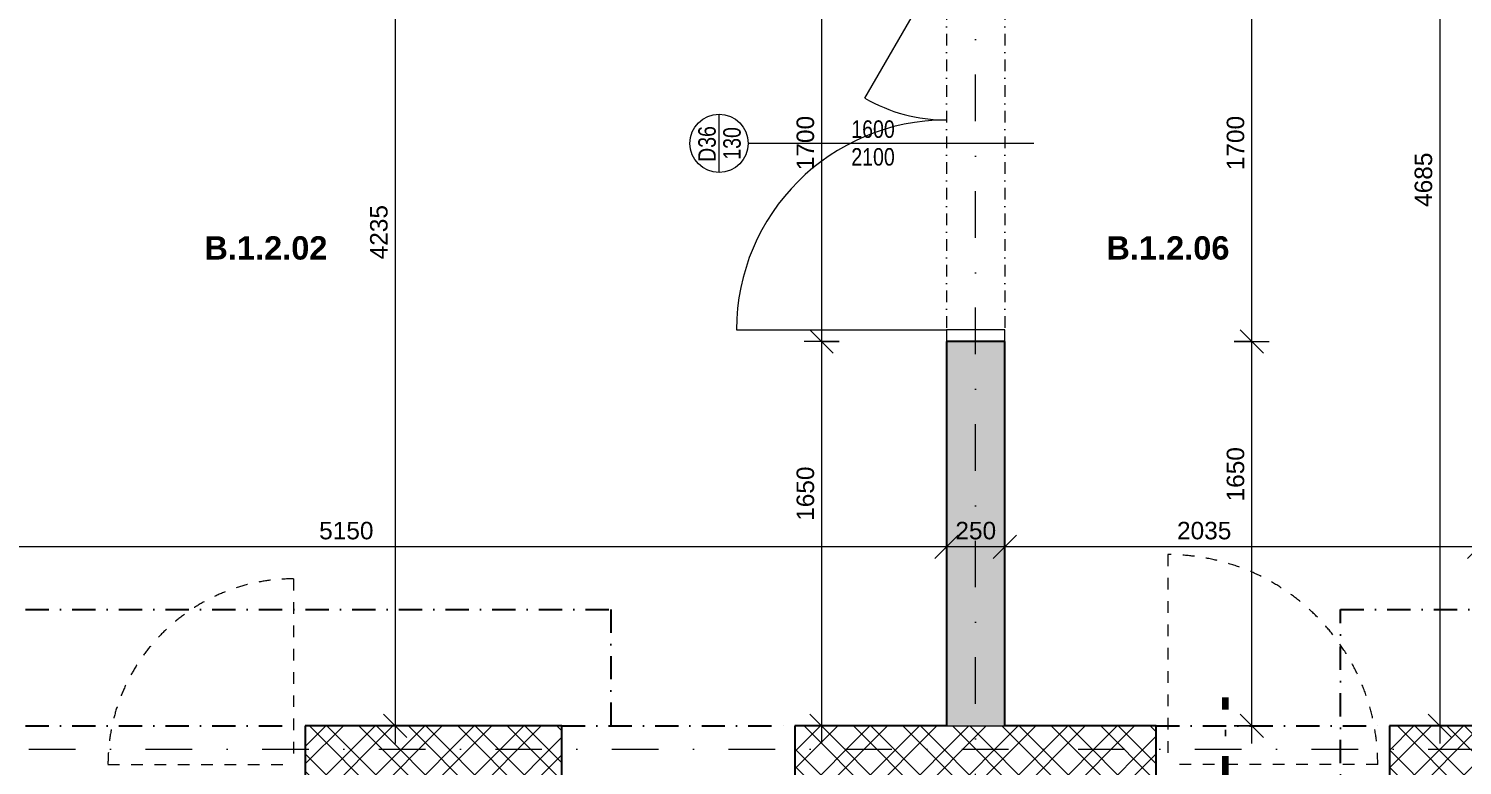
# Model space of a CAD drawing. Header units: millimetres. Extents: x -8633 to 38101, y -2985 to 57546.
# Drawn here: x 3109 to 9259, y 43884 to 47045 of the extents above; entities that cross this region are included whole.
import ezdxf

# ---------------------------------------------------------------- set-up
doc = ezdxf.new("R2010")
doc.units = ezdxf.units.MM
for name, pattern in [('HA_Dash_2mm-S1mm', [100, 50, -50]), ('HA_DashDot_10mm-S3mm', [500, 200, -150, 0, -150]), ('HA_DashDot_2_2mm-S0_6mm', [110, 50, -30, 0, -30]), ('HA_DashDot_4mm-S1mm', [200, 100, -50, 0, -50]), ('HA_DashDot_6mm-S2mm', [300, 100, -100, 0, -100])]:
    doc.linetypes.add(name, pattern=pattern)
for name, color, linetype, lineweight in [('A-____-____-DIMS', 9, 'Continuous', 5), ('A-____-____-DIMS-50', 9, 'Continuous', 5), ('A-AREA-____-IDEN', 9, 'Continuous', 9), ('A-DOOR-____-IDEN', 9, 'Continuous', 9), ('A-DOOR-____-MCUT', 9, 'HA_DashDot_2_2mm-S0_6mm', 9), ('A-DOOR-____-OTLN', 9, 'Continuous', 9), ('A-DOOR-FRAM-MCUT', 9, 'Continuous', 9), ('A-FLOR-____-OVHD', 9, 'HA_DashDot_4mm-S1mm', 25), ('A-WALL-____-MCUT', 9, 'Continuous', 25), ('A-WALL-____-PATT', 9, 'Continuous', 25), ('G-____-____-SYMB', 9, 'HA_DashDot_4mm-S1mm', 9), ('I-WALL-____-MCUT', 9, 'Continuous', 25), ('S-GRID-____-OTLN', 9, 'Continuous', 5)]:
    doc.layers.add(name, color=color, linetype=linetype, lineweight=lineweight)
doc.styles.add('Arial_1', font='arial.ttf', dxfattribs={"height": 75})
doc.styles.add('Arial_2', font='arial.ttf', dxfattribs={"width": 0.8, "height": 75})
doc.styles.add('Arial_B', font='arialbd.ttf', dxfattribs={"height": 100})
doc.dimstyles.new('Inner_Dimensions', dxfattribs={"dimscale": 304.8, "dimtxt": 76.519455, "dimasz": 0.328084, "dimexe": 0.246063, "dimexo": 0.0625, "dimgap": 0.032808, "dimtad": 1, "dimdec": 0, "dimzin": 0, "dimdsep": 46, "dimtxsty": 'Arial_1', "dimblk1": 'OBLIQUE', "dimblk2": 'OBLIQUE', "dimsah": 1, "dimcen": 0.09, "dimdle": 0.246063, "dimazin": 0, "dimtfac": 1, "dimtdec": 4, "dimtix": 1, "dimtmove": 0, "dimatfit": 3, "dimfxl": 0.246063, "dimfxlon": 1, "dimtvp": 1, "dimtolj": 1, "dimtzin": 0, "dimlwd": 9, "dimlwe": 9, "dimarcsym": 2})
doc.dimstyles.new('Inner_Dimensions_1', dxfattribs={"dimscale": 304.8, "dimtxt": 76.519455, "dimasz": 0.328084, "dimexe": 0.246063, "dimexo": 0.0625, "dimgap": 0.032808, "dimtad": 1, "dimdec": 0, "dimzin": 0, "dimdsep": 46, "dimtxsty": 'Arial_1', "dimblk1": 'OBLIQUE', "dimblk2": 'OBLIQUE', "dimsah": 1, "dimcen": 0.09, "dimdle": 0.246063, "dimazin": 0, "dimtfac": 1, "dimtdec": 4, "dimtix": 1, "dimtmove": 2, "dimatfit": 3, "dimfxl": 0.246063, "dimfxlon": 1, "dimtvp": 1, "dimtolj": 1, "dimtzin": 0, "dimlwd": 9, "dimlwe": 9, "dimarcsym": 2})

# ---------------------------------------------------------------- blocks, each defined once
blk = doc.blocks.new('HA_DR_Double_Swing_Solid - In_BJ_1600x2100_900-1670809-DPS_1NP - B')
at = {"layer": 'A-DOOR-____-MCUT'}
for p, q in [((-800, 125), (800, 125)), ((-800, -125), (800, -125))]:
    blk.add_line(p, q, dxfattribs=at)
at = {"layer": 'A-DOOR-____-OTLN', "lineweight": 5}
for p, q in [((-193.8, -475), (-800, -125)), ((800, -1025), (800, -125))]:
    blk.add_line(p, q, dxfattribs=at)
for centre, radius, start, end in [((-800, -125), 700, 330, 360), ((800, -125), 900, 180, 270)]:
    blk.add_arc(centre, radius, start, end, dxfattribs=at)
at = {"layer": 'A-DOOR-FRAM-MCUT'}
for p, q in [((-800, 125), (-850, 125)), ((-800, -125), (-800, 125)), ((850, 125), (800, 125)), ((800, 125), (800, -125)), ((-850, -125), (-800, -125)), ((800, -125), (850, -125))]:
    blk.add_line(p, q, dxfattribs=at)
blk = doc.blocks.new('ABMV_CW_Single_Swing_Generic - Ex_Glass_SKLOPNE-1553233-DPS_1NP - B')
at = {"layer": 'A-DOOR-____-OTLN', "linetype": 'HA_Dash_2mm-S1mm', "lineweight": 5}
for p in [(-450, -30), (450, -930)]:
    blk.add_line(p, (450, -30), dxfattribs=at)
blk.add_arc((450, -30), 900, 180, 270, dxfattribs=at)
blk = doc.blocks.new('ABMV_CW_Single_Swing_Generic - Ex_Glass_SKLOPNE-1944708-DPS_1NP - B')
at = {"layer": 'A-DOOR-____-OTLN', "linetype": 'HA_Dash_2mm-S1mm', "lineweight": 5}
for p in [(398.1, 826.2), (-398.1, 30)]:
    blk.add_line(p, (398.1, 30), dxfattribs=at)
blk.add_arc((398.1, 30), 796.2, 90, 180, dxfattribs=at)
blk = doc.blocks.new('DIMBLOCK29-DPS_1NP - B')
at = {"layer": 'A-____-____-DIMS-50', "lineweight": 9}
for p, q in [((7295.7, 44746), (7295.7, 44896)), ((9330.7, 44746), (9330.7, 44896)), ((7295.7, 44821), (7345.7, 44871)), ((9330.7, 44821), (9380.7, 44871)), ((7295.7, 44821), (7245.7, 44771)), ((9330.7, 44821), (7295.7, 44821)), ((7295.7, 44821), (7295.7, 44746)), ((9330.7, 44821), (9280.7, 44771)), ((9330.7, 44821), (9330.7, 44746))]:
    blk.add_line(p, q, dxfattribs=at)
at = {"layer": 'A-____-____-DIMS-50', "color": 0, "lineweight": 9, "insert": (8034.8, 44928.4), "char_height": 75, "width": 276.883, "attachment_point": 1, "line_spacing_factor": 0.941778, "style": 'Arial_1'}
blk.add_mtext('2035', dxfattribs=at)
blk = doc.blocks.new('_Oblique')
at = {"color": 0, "linetype": 'ByBlock', "lineweight": -2}
blk.add_line((-0.5, -0.5), (0.5, 0.5), dxfattribs=at)
blk = doc.blocks.new('DIMBLOCK30-DPS_1NP - B')
at = {"layer": 'A-____-____-DIMS-50', "lineweight": 9}
for p, q in [((7045.7, 44746), (7045.7, 44896)), ((7295.7, 44746), (7295.7, 44896)), ((7045.7, 44821), (7095.7, 44871)), ((7295.7, 44821), (7345.7, 44871)), ((7045.7, 44821), (6995.7, 44771)), ((7295.7, 44821), (7045.7, 44821)), ((7045.7, 44821), (7045.7, 44746)), ((7295.7, 44821), (7245.7, 44771)), ((7295.7, 44821), (7295.7, 44746))]:
    blk.add_line(p, q, dxfattribs=at)
at = {"layer": 'A-____-____-DIMS-50', "color": 0, "lineweight": 9, "insert": (7084.2, 44928.4), "char_height": 75, "width": 207.662, "attachment_point": 1, "line_spacing_factor": 0.941778, "style": 'Arial_1'}
blk.add_mtext('250', dxfattribs=at)
blk = doc.blocks.new('DIMBLOCK31-DPS_1NP - B')
at = {"layer": 'A-____-____-DIMS-50', "lineweight": 9}
for p, q in [((1895.7, 44746), (1895.7, 44896)), ((7045.7, 44746), (7045.7, 44896)), ((1895.7, 44821), (1945.7, 44871)), ((7045.7, 44821), (7095.7, 44871)), ((1895.7, 44821), (1845.7, 44771)), ((7045.7, 44821), (1895.7, 44821)), ((1895.7, 44821), (1895.7, 44746)), ((7045.7, 44821), (6995.7, 44771)), ((7045.7, 44821), (7045.7, 44746))]:
    blk.add_line(p, q, dxfattribs=at)
at = {"layer": 'A-____-____-DIMS-50', "color": 0, "lineweight": 9, "insert": (4355.3, 44928.4), "char_height": 75, "width": 276.883, "attachment_point": 1, "line_spacing_factor": 0.941778, "style": 'Arial_1'}
blk.add_mtext('5150', dxfattribs=at)
blk = doc.blocks.new('HA_TAG_Door_TypeMark_wDimensions - Scale50_Left with Bouble-921048-DPS_1NP - B')
at = {"layer": 'A-DOOR-____-IDEN'}
for p, q in [((-2.5, 22), (2.5, 22)), ((0, -5), (0, 19.5))]:
    blk.add_line(p, q, dxfattribs=at)
blk.add_circle((0, 22), 2.5, dxfattribs=at)
blk = doc.blocks.new('DIMBLOCK131-DPS_1NP - B')
at = {"layer": 'A-____-____-DIMS-50', "lineweight": 9}
for p, q in [((4681, 48287.7), (4631, 48337.7)), ((4756, 48287.7), (4606, 48287.7)), ((4681, 48287.7), (4681, 43977.7)), ((4681, 48287.7), (4731, 48237.7)), ((4681, 48287.7), (4756, 48287.7)), ((4681, 44052.7), (4631, 44102.7)), ((4756, 44052.7), (4606, 44052.7)), ((4681, 44052.7), (4731, 44002.7)), ((4681, 44052.7), (4756, 44052.7))]:
    blk.add_line(p, q, dxfattribs=at)
at = {"layer": 'A-____-____-DIMS-50', "color": 0, "lineweight": 9, "insert": (4573.7, 46054.9), "char_height": 75, "width": 276.883, "attachment_point": 1, "rotation": 90, "line_spacing_factor": 0.941778, "style": 'Arial_1'}
blk.add_mtext('4235', dxfattribs=at)
blk = doc.blocks.new('DIMBLOCK190-DPS_1NP - B')
at = {"layer": 'A-____-____-DIMS-50', "lineweight": 9}
for p, q in [((9161.4, 48737.7), (9111.4, 48787.7)), ((9236.4, 48737.7), (9086.4, 48737.7)), ((9161.4, 48737.7), (9161.4, 43977.7)), ((9161.4, 48737.7), (9211.4, 48687.7)), ((9161.4, 48737.7), (9236.4, 48737.7)), ((9161.4, 44052.7), (9111.4, 44102.7)), ((9236.4, 44052.7), (9086.4, 44052.7)), ((9161.4, 44052.7), (9211.4, 44002.7)), ((9161.4, 44052.7), (9236.4, 44052.7))]:
    blk.add_line(p, q, dxfattribs=at)
at = {"layer": 'A-____-____-DIMS-50', "color": 0, "lineweight": 9, "insert": (9054, 46279.9), "char_height": 75, "width": 276.883, "attachment_point": 1, "rotation": 90, "line_spacing_factor": 0.941778, "style": 'Arial_1'}
blk.add_mtext('4685', dxfattribs=at)
blk = doc.blocks.new('DIMBLOCK205-DPS_1NP - B')
at = {"layer": 'A-____-____-DIMS-50', "lineweight": 9}
for p, q in [((6510.4, 47402.7), (6460.4, 47452.7)), ((6585.4, 47402.7), (6435.4, 47402.7)), ((6510.4, 47402.7), (6510.4, 45702.7)), ((6510.4, 47402.7), (6560.4, 47352.7)), ((6510.4, 47402.7), (6585.4, 47402.7)), ((6510.4, 45702.7), (6460.4, 45752.7)), ((6585.4, 45702.7), (6435.4, 45702.7)), ((6510.4, 45702.7), (6560.4, 45652.7)), ((6510.4, 45702.7), (6585.4, 45702.7))]:
    blk.add_line(p, q, dxfattribs=at)
at = {"layer": 'A-____-____-DIMS-50', "color": 0, "lineweight": 9, "insert": (6403, 46437.4), "char_height": 75, "width": 276.883, "attachment_point": 1, "rotation": 90, "line_spacing_factor": 0.941778, "style": 'Arial_1'}
blk.add_mtext('1700', dxfattribs=at)
blk = doc.blocks.new('DIMBLOCK206-DPS_1NP - B')
at = {"layer": 'A-____-____-DIMS-50', "lineweight": 9}
for p, q in [((6510.4, 45702.7), (6460.4, 45752.7)), ((6585.4, 45702.7), (6435.4, 45702.7)), ((6510.4, 45702.7), (6510.4, 43977.7)), ((6510.4, 45702.7), (6560.4, 45652.7)), ((6510.4, 45702.7), (6585.4, 45702.7)), ((6510.4, 44052.7), (6460.4, 44102.7)), ((6585.4, 44052.7), (6435.4, 44052.7)), ((6510.4, 44052.7), (6560.4, 44002.7)), ((6510.4, 44052.7), (6585.4, 44052.7))]:
    blk.add_line(p, q, dxfattribs=at)
at = {"layer": 'A-____-____-DIMS-50', "color": 0, "lineweight": 9, "insert": (6403, 44932.8), "char_height": 75, "width": 276.883, "attachment_point": 1, "rotation": 90, "line_spacing_factor": 0.941778, "style": 'Arial_1'}
blk.add_mtext('1650', dxfattribs=at)
blk = doc.blocks.new('DIMBLOCK283-DPS_1NP - B')
at = {"layer": 'A-____-____-DIMS-50', "lineweight": 9}
for p, q in [((8355.3, 45702.7), (8305.3, 45752.7)), ((8280.3, 45702.7), (8430.3, 45702.7)), ((8355.3, 45702.7), (8280.3, 45702.7)), ((8355.3, 43977.7), (8355.3, 45702.7)), ((8355.3, 45702.7), (8405.3, 45652.7)), ((8355.3, 44052.7), (8305.3, 44102.7)), ((8280.3, 44052.7), (8430.3, 44052.7)), ((8355.3, 44052.7), (8280.3, 44052.7)), ((8355.3, 44052.7), (8405.3, 44002.7))]:
    blk.add_line(p, q, dxfattribs=at)
at = {"layer": 'A-____-____-DIMS-50', "color": 0, "lineweight": 9, "insert": (8247.9, 45016), "char_height": 75, "width": 276.883, "attachment_point": 1, "rotation": 90, "line_spacing_factor": 0.941778, "style": 'Arial_1'}
blk.add_mtext('1650', dxfattribs=at)
blk = doc.blocks.new('DIMBLOCK284-DPS_1NP - B')
at = {"layer": 'A-____-____-DIMS-50', "lineweight": 9}
for p, q in [((8355.3, 47402.7), (8305.3, 47452.7)), ((8280.3, 47402.7), (8430.3, 47402.7)), ((8355.3, 47402.7), (8280.3, 47402.7)), ((8355.3, 45702.7), (8355.3, 47402.7)), ((8355.3, 47402.7), (8405.3, 47352.7)), ((8355.3, 45702.7), (8305.3, 45752.7)), ((8280.3, 45702.7), (8430.3, 45702.7)), ((8355.3, 45702.7), (8280.3, 45702.7)), ((8355.3, 45702.7), (8405.3, 45652.7))]:
    blk.add_line(p, q, dxfattribs=at)
at = {"layer": 'A-____-____-DIMS-50', "color": 0, "lineweight": 9, "insert": (8247.9, 46437.4), "char_height": 75, "width": 276.883, "attachment_point": 1, "rotation": 90, "line_spacing_factor": 0.941778, "style": 'Arial_1'}
blk.add_mtext('1700', dxfattribs=at)

msp = doc.modelspace()

# ---------------------------------------------------------------- hatches: boundary and pattern name
at = {"layer": 'A-WALL-____-PATT', "lineweight": 9}
h = msp.add_hatch(color=256, dxfattribs=at)
h.paths.add_polyline_path([(7295.7, 44052.7), (7295.7, 45702.7), (7045.7, 45702.7), (7045.7, 44052.7)])
h.paths.add_polyline_path([(7045.7, 47402.7), (7295.7, 47402.7), (7295.7, 48077.7), (7045.7, 48077.7)])
h.paths.add_polyline_path([(7045.7, 49904.7), (7295.7, 49904.7), (7295.7, 50677.7), (7045.7, 50677.7), (7045.7, 49962.7)])
at = {"layer": 'A-WALL-____-PATT', "lineweight": 5}
h = msp.add_hatch(dxfattribs=at)
h.set_pattern_fill('FP_1', color=256, style=0, pattern_type=2)
h.set_pattern_definition([(45, (0, 0), (-106.066, 106.066), []), (45, (75, 0), (-106.066, 106.066), []), (315, (0, 0), (106.066, 106.066), []), (315, (75, 0), (106.066, 106.066), [])])
h.paths.add_polyline_path([(20720.7, 43612.7), (20720.7, 44052.7), (18845.7, 44052.7), (18845.7, 43612.7), (19075.7, 43612.7), (19075.7, 43711.8), (19175.7, 43711.8), (19175.7, 43612.7)])
h.paths.add_polyline_path([(16445.7, 43612.7), (16445.7, 44052.7), (14570.7, 44052.7), (14570.7, 43612.7), (14855.7, 43612.7), (14855.7, 43711.8), (14955.7, 43711.8), (14955.7, 43612.7)])
h.paths.add_polyline_path([(12445.7, 43612.7), (13570.7, 43612.7), (13570.7, 44052.7), (12445.7, 44052.7)])
h.paths.add_polyline_path([(10045.7, 43612.7), (10045.7, 44052.7), (8945.7, 44052.7), (8945.7, 43612.7)])
h.paths.add_polyline_path([(7945.7, 43612.7), (7945.7, 44052.7), (6395.7, 44052.7), (6395.7, 43612.7), (6650.7, 43612.7), (6650.7, 43711.8), (6750.7, 43711.8), (6750.7, 43612.7)])
h.paths.add_polyline_path([(5395.7, 43612.7), (5395.7, 44052.7), (4295.7, 44052.7), (4295.7, 43612.7)])
h.paths.add_polyline_path([(1895.7, 43612.7), (1895.7, 44052.7), (-104.3, 44052.7), (-104.3, 43612.7), (390.7, 43612.7), (390.7, 43708.8), (490.7, 43708.8), (490.7, 43612.7)])
h.paths.add_polyline_path([(-2504.3, 43612.7), (-2504.3, 44052.7), (-4979.3, 44052.7), (-4979.3, 43612.7), (-4724.3, 43612.7), (-4724.3, 43711.8), (-4624.3, 43711.3), (-4624.3, 43612.7), (-4147.4, 43612.7)])
h.paths.add_polyline_path([(-5979.3, 43612.7), (-5979.3, 44052.7), (-6819.3, 44052.7), (-6819.3, 43612.7)])

# ---------------------------------------------------------------- linework, layer by layer
at = {"layer": 'A-FLOR-____-OVHD'}
for p, q in [((1895.7, 44552.7), (5606, 44552.7)), ((5606, 44552.7), (5606, 44052.7)), ((8735.7, 43692.7), (8735.7, 44552.7)), ((8735.7, 44552.7), (13330.7, 44552.7)), ((1895.7, 44052.7), (4295.7, 44052.7)), ((5395.7, 44052.7), (6395.7, 44052.7)), ((7945.7, 44052.7), (8945.7, 44052.7))]:
    msp.add_line(p, q, dxfattribs=at)
at = {"layer": 'A-WALL-____-MCUT'}
for p, q in [((5395.7, 44052.7), (4295.7, 44052.7)), ((4295.7, 44052.7), (4295.7, 43567.7)), ((5395.7, 43567.7), (5395.7, 44052.7)), ((7045.7, 44052.7), (6395.7, 44052.7)), ((6395.7, 44052.7), (6395.7, 43567.7)), ((7945.7, 44052.7), (7295.7, 44052.7)), ((7945.7, 43567.7), (7945.7, 44052.7)), ((9330.7, 44052.7), (8945.7, 44052.7)), ((8945.7, 44052.7), (8945.7, 43567.7))]:
    msp.add_line(p, q, dxfattribs=at)
at = {"layer": 'A-WALL-____-MCUT', "lineweight": 9}
msp.add_line((7045.7, 44052.7), (7295.7, 44052.7), dxfattribs=at)
at = {"layer": 'G-____-____-SYMB', "linetype": 'HA_DashDot_6mm-S2mm', "lineweight": 100}
msp.add_line((8242.7, 42322.8), (8242.7, 44174.4), dxfattribs=at)
at = {"layer": 'I-WALL-____-MCUT'}
for p, q in [((7045.7, 45702.7), (7045.7, 44052.7)), ((7295.7, 45702.7), (7045.7, 45702.7)), ((7295.7, 44052.7), (7295.7, 45702.7))]:
    msp.add_line(p, q, dxfattribs=at)
at = {"layer": 'S-GRID-____-OTLN', "linetype": 'HA_DashDot_10mm-S3mm', "lineweight": 9}
for p, q in [((7170.7, 38646.2), (7170.7, 55921.8)), ((-6891.4, 43952.7), (21515.9, 43952.7))]:
    msp.add_line(p, q, dxfattribs=at)

# ---------------------------------------------------------------- block references
at = {"layer": 'A-DOOR-____-IDEN', "xscale": 49.99999999999998, "yscale": 49.99999999999998, "zscale": 49.99999999999998, "rotation": 89.99999999999972}
msp.add_blockref('HA_TAG_Door_TypeMark_wDimensions - Scale50_Left with Bouble-921048-DPS_1NP - B', (7170.7, 46552.7), dxfattribs=at)
at = {"layer": 'A-DOOR-____-OTLN'}
for name, p, rotation in [('HA_DR_Double_Swing_Solid - In_BJ_1600x2100_900-1670809-DPS_1NP - B', (7170.7, 46552.7), 269.9999999999998), ('ABMV_CW_Single_Swing_Generic - Ex_Glass_SKLOPNE-1553233-DPS_1NP - B', (8445.7, 43857.7), 180)]:
    msp.add_blockref(name, p, dxfattribs=dict(at, rotation=rotation))
msp.add_blockref('ABMV_CW_Single_Swing_Generic - Ex_Glass_SKLOPNE-1944708-DPS_1NP - B', (3847.6, 43857.7), dxfattribs=at)

# ---------------------------------------------------------------- texts
at = {"layer": 'A-AREA-____-IDEN', "lineweight": 5, "char_height": 100, "width": 653.375, "attachment_point": 1, "style": 'Arial_B'}
for s, insert in [('B.1.2.02', (3862.9, 46153.9)), ('B.1.2.06', (7731.7, 46153.9))]:
    msp.add_mtext(s, dxfattribs=dict(at, insert=insert))
at = {"layer": 'A-DOOR-____-IDEN', "lineweight": 5, "char_height": 75, "attachment_point": 1, "rotation": 90, "style": 'Arial_2'}
for s, insert, width in [('D36', (5981.3, 46473), 189.198), ('130', (6088.4, 46482.5), 173.164)]:
    msp.add_mtext(s, dxfattribs=dict(at, insert=insert, width=width))
at = {"layer": 'A-DOOR-____-IDEN', "lineweight": 5, "char_height": 75, "width": 230.886, "attachment_point": 1, "style": 'Arial_2'}
for s, insert in [('1600', (6637.7, 46651.3)), ('2100', (6637.7, 46532.2))]:
    msp.add_mtext(s, dxfattribs=dict(at, insert=insert))

# ---------------------------------------------------------------- dimensions: what is measured, and where the dimension line sits
at = {"layer": 'A-____-____-DIMS', "lineweight": 9}
for base, p1, p2, override, picture, middle in [((9161.4, 44052.7), (9236.4, 48737.7), (9236.4, 44052.7), {"dimpost": '<>', "dimfxl": 4685}, 'DIMBLOCK190-DPS_1NP - B', (9113.1, 46395.2)), ((4681, 44052.7), (4756, 48287.7), (4756, 44052.7), {"dimpost": '<>', "dimfxl": 4235}, 'DIMBLOCK131-DPS_1NP - B', (4632.7, 46170.2)), ((6510.4, 45702.7), (6585.4, 47402.7), (6585.4, 45702.7), {"dimpost": '<>', "dimfxl": 1700}, 'DIMBLOCK205-DPS_1NP - B', (6462.1, 46552.7)), ((8355.3, 47402.7), (8280.3, 45702.7), (8280.3, 47402.7), {"dimpost": '<>', "dimfxl": 1700}, 'DIMBLOCK284-DPS_1NP - B', (8307, 46552.7))]:
    dim = msp.add_linear_dim(base=base, p1=p1, p2=p2, angle=90, dimstyle='Inner_Dimensions', override=override, dxfattribs=at)
    dim.commit()
    dim.dimension.update_dxf_attribs({"geometry": picture, "text_midpoint": middle})
for base, p1, p2, picture, middle in [((6510.4, 44052.7), (6585.4, 45702.7), (6585.4, 44052.7), 'DIMBLOCK206-DPS_1NP - B', (6453, 45071.2)), ((8355.3, 45702.7), (8280.3, 44052.7), (8280.3, 45702.7), 'DIMBLOCK283-DPS_1NP - B', (8297.9, 45154.4))]:
    dim = msp.add_linear_dim(base=base, p1=p1, p2=p2, angle=90, dimstyle='Inner_Dimensions_1', override={"dimpost": '<>', "dimfxl": 1650}, dxfattribs=at)
    dim.commit()
    dim.dimension.update_dxf_attribs({"geometry": picture, "text_midpoint": middle, "dimtype": 160, "text_rotation": 90})
for base, p1, p2, override, picture, middle in [((1895.7, 44821), (7045.7, 44746), (1895.7, 44746), {"dimpost": '<>', "dimfxl": 5150}, 'DIMBLOCK31-DPS_1NP - B', (4470.7, 44869.3)), ((7045.7, 44821), (7295.7, 44746), (7045.7, 44746), {"dimpost": '<>', "dimfxl": 250}, 'DIMBLOCK30-DPS_1NP - B', (7170.7, 44869.3))]:
    dim = msp.add_linear_dim(base=base, p1=p1, p2=p2, dimstyle='Inner_Dimensions', override=override, dxfattribs=at)
    dim.commit()
    dim.dimension.update_dxf_attribs({"geometry": picture, "text_midpoint": middle})
dim = msp.add_linear_dim(base=(7295.7, 44821), p1=(9330.7, 44746), p2=(7295.7, 44746), dimstyle='Inner_Dimensions_1', override={"dimpost": '<>', "dimfxl": 2035}, dxfattribs=at)
dim.commit()
dim.dimension.update_dxf_attribs({"geometry": 'DIMBLOCK29-DPS_1NP - B', "text_midpoint": (8173.2, 44878.4), "dimtype": 160, "text_rotation": 360})

doc.saveas('drawing.dxf')
